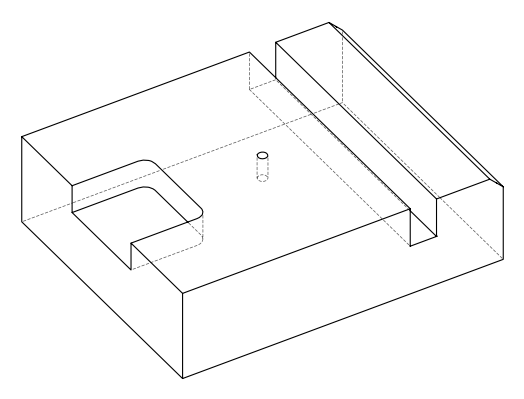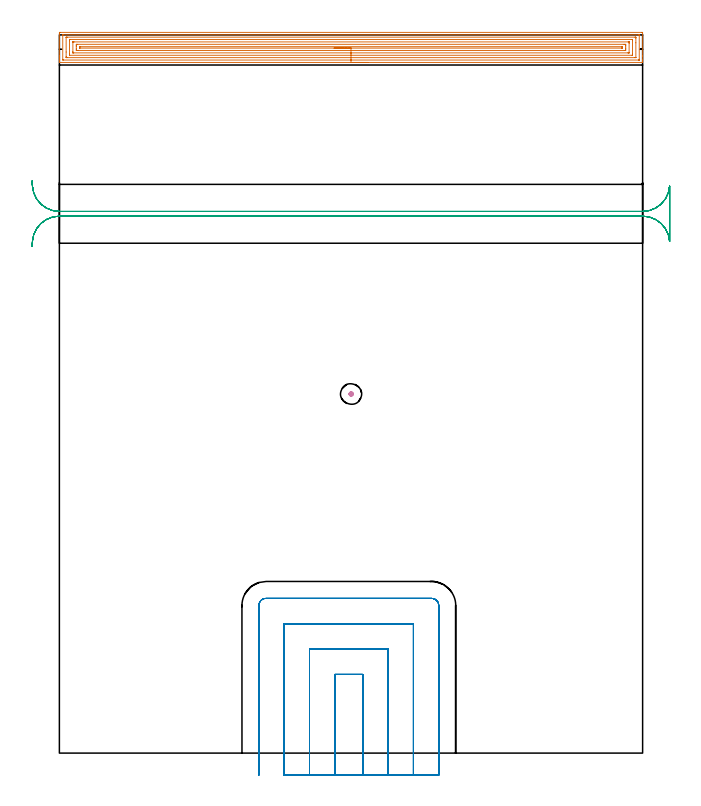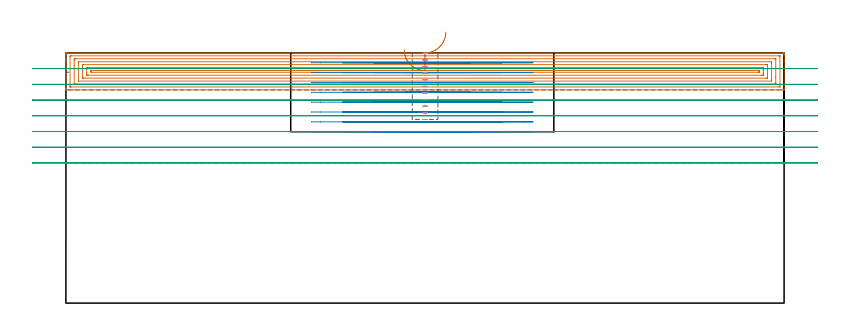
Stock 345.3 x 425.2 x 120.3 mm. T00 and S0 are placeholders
(PLAN: 4 operations, 3 tool changes, 52.5 min)
(1 AREA_MILL | FG_CHAMFER_SURFACE | UGT0205_001 | 19.57 min | 54702 mm3)
(2 MILL_SLOT | SLOT_PARTIAL_RECTANGULAR | UGT0201_094 | Follow Part, ap 5, ae 75% | 20.72 min | 483889 mm3)
(3 MILL_RECTANGULAR_SLOT | SLOT_RECTANGULAR | UGT0201_004 | Follow Part, ap 8, ae 75% | 11.68 min | 636081 mm3)
(4 MILL_BLIND_HOLE_FROM_SOLID_MATERIAL | STEP1POCKET | UGT0201_128 | Spiral | 0.49 min | 3468 mm3)
(TOOL UGT0205_001 | Chamfer Mill 20 x 3 x 45 deg. | D20 FL50 Z2)
(TOOL UGT0201_094 | End mill 20 mm | D20 FL38 Z4)
(TOOL UGT0201_004 | End Mill 32 mm | D32 FL53 Z6)
(TOOL UGT0201_128 | Carbide End Mill 10.0 | D10 FL15 Z4)
(OP 1 AREA_MILL)
G17 G21 G94 G90
T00 M6
G54
G17 G0 G90 X182.65 Y408.9 S1061 M3
G43 Z130.3 H0
G94 G1 X182.612 Z129.428 F250.
X182.498 Z128.563
X182.309 Z127.712
X182.047 Z126.88
X181.713 Z126.074
X181.31 Z125.3
X180.842 Z124.564
X180.31 Z123.872
X179.721 Z123.229
X179.078 Z122.639
X178.386 Z122.108
X177.65 Z121.64
X176.876 Z121.237
X176.07 Z120.903
X175.238 Z120.641
X174.386 Z120.452
X173.522 Z120.338
X172.65 Z120.3
X0.175
X0.008 Y408.903 Z120.288
X0. Y408.921 Z120.27
Y409.289 Z119.91
Y409.586 Z119.614
Y410.281 Z118.914
Y411.512 Z117.684
Y412.05 Z117.145
Y412.666 Z116.53
Y425.935 Z103.262
X0.003 Y426.204 Z102.993
X0.009 Y426.692 Z102.506
X0.126 Y426.695 Z102.503
X0.622 Y426.7 Z102.5
X344.678
X345.074 Y426.696 Z102.502
X345.29 Y426.692 Z102.506
X345.3 Y426.473 Z102.725
Y412.666 Z116.53
Y410.281 Z118.914
Y409.586 Z119.614
Y409.289 Z119.91
Y408.921 Z120.27
X345.292 Y408.903 Z120.288
X345.125 Y408.9 Z120.3
X172.65
Y410.314 Z118.886
X2.375 Y410.315 Z118.885
X2.01 Y410.324 Z118.876
X2.005 Y410.439 Z118.761
X2.001 Y410.685 Z118.515
Y424.839 Z104.361
X2.01 Y425.245 Z103.955
X2.016 Y425.28 Z103.92
X2.034 Y425.282 Z103.918
X2.087 Y425.285 Z103.915
X2.195 Y425.286 Z103.914
X2.41
X342.925 Y425.285 Z103.915
X343.29 Y425.276 Z103.924
X343.295 Y425.161 Z104.039
X343.299 Y424.915 Z104.285
Y410.761 Z118.439
X343.29 Y410.355 Z118.845
X343.284 Y410.32 Z118.88
X343.266 Y410.318 Z118.882
X343.213 Y410.315 Z118.885
X343.105 Y410.314 Z118.886
X342.89
X172.65
Y411.728 Z117.472
X4.521 Y411.729 Z117.471
X4.197 Y411.73 Z117.47
X4.089 Y411.732 Z117.468
X4.012 Y411.735 Z117.465
X4.006 Y411.855 Z117.345
X4.001 Y412.05 Z117.15
X4. Y412.245 Z116.955
Y415.071 Z114.129
X4.001 Y423.744 Z105.456
X4.004 Y423.81 Z105.39
X4.01 Y423.857 Z105.343
X4.037 Y423.865 Z105.335
X4.197 Y423.868 Z105.332
X4.766 Y423.871 Z105.329
X340.779
X341.103 Y423.87 Z105.33
X341.211 Y423.868 Z105.332
X341.288 Y423.865 Z105.335
X341.294 Y423.745 Z105.455
X341.299 Y423.55 Z105.65
X341.3 Y423.355 Z105.845
Y420.529 Z108.671
X341.299 Y411.856 Z117.344
X341.296 Y411.79 Z117.41
X341.29 Y411.743 Z117.457
X341.263 Y411.735 Z117.465
X341.103 Y411.732 Z117.468
X340.534 Y411.729 Z117.471
X172.65 Y411.728 Z117.472
Y413.143 Z116.057
X6.119
X6.064 Y413.145 Z116.055
X6.025 Y413.148 Z116.052
X6.01 Y413.15 Z116.05
X6.008 Y413.171 Z116.029
X6.004 Y413.381 Z115.819
X6. Y413.803 Z115.397
Y421.765 Z107.435
X6.005 Y422.215 Z106.985
X6.01 Y422.432 Z106.768
X6.012 Y422.451 Z106.749
X6.038 Y422.453 Z106.747
X6.097 Y422.455 Z106.745
X6.195 Y422.457 Z106.743
X339.181
X339.236 Y422.455 Z106.745
X339.275 Y422.452 Z106.748
X339.29 Y422.45 Z106.75
X339.292 Y422.429 Z106.771
X339.296 Y422.219 Z106.981
X339.3 Y421.797 Z107.403
Y413.835 Z115.365
X339.295 Y413.385 Z115.815
X339.29 Y413.168 Z116.032
X339.288 Y413.149 Z116.051
X339.262 Y413.147 Z116.053
X339.203 Y413.145 Z116.055
X339.105 Y413.143 Z116.057
X172.65
Y414.557 Z114.643
X8.517 Y414.558 Z114.642
X8.22 Y414.56 Z114.64
X8.025 Y414.564 Z114.636
X8.009 Y414.572 Z114.628
X8.005 Y414.582 Z114.618
X8.002 Y414.61 Z114.59
X8. Y414.704 Z114.496
Y415.362 Z113.838
X8.001 Y420.896 Z108.304
X8.002 Y420.978 Z108.222
X8.006 Y421.019 Z108.181
X8.009 Y421.033 Z108.167
X8.072 Y421.036 Z108.164
X8.368 Y421.042 Z108.158
X8.517 Y421.043 Z108.157
X8.665
X336.783 Y421.042 Z108.158
X337.08 Y421.04 Z108.16
X337.275 Y421.036 Z108.164
X337.291 Y421.028 Z108.172
X337.295 Y421.017 Z108.183
X337.298 Y420.99 Z108.21
X337.3 Y420.896 Z108.304
Y420.238 Z108.962
X337.299 Y414.704 Z114.496
X337.298 Y414.622 Z114.578
X337.294 Y414.581 Z114.619
X337.291 Y414.566 Z114.634
X337.228 Y414.564 Z114.636
X336.932 Y414.558 Z114.642
X336.783 Y414.557 Z114.643
X336.635
X172.65
Y415.971 Z113.229
X10.959 Y415.972 Z113.228
X10.452 Y415.974 Z113.226
X10.059 Y415.978 Z113.222
X10.01 Y415.981 Z113.219
X10.004 Y416.032 Z113.168
X10.001 Y416.473 Z112.727
X10. Y416.921 Z112.279
Y418.242 Z110.958
Y418.69 Z110.51
X10.003 Y419.127 Z110.073
X10.009 Y419.566 Z109.634
X10.018 Y419.622 Z109.578
X10.073 Y419.624 Z109.576
X10.199 Y419.627 Z109.573
X10.452 Y419.628 Z109.572
X10.839 Y419.629 Z109.571
X334.341 Y419.628 Z109.572
X334.848 Y419.626 Z109.574
X335.241 Y419.622 Z109.578
X335.29 Y419.619 Z109.581
X335.296 Y419.568 Z109.632
X335.299 Y419.127 Z110.073
X335.3 Y418.679 Z110.521
Y417.358 Z111.842
Y416.91 Z112.29
X335.297 Y416.473 Z112.727
X335.291 Y416.034 Z113.166
X335.282 Y415.978 Z113.222
X335.227 Y415.976 Z113.224
X335.101 Y415.973 Z113.227
X334.848 Y415.972 Z113.228
X334.461 Y415.971 Z113.229
X172.65
Y417.385 Z111.815
X12.211 Y417.386 Z111.814
X12.037 Y417.392 Z111.808
X12.009 Y417.399 Z111.801
X12.004 Y417.421 Z111.779
X12.001 Y417.445 Z111.755
X12. Y417.472 Z111.728
X12.001 Y417.594 Z111.606
X12.007 Y417.744 Z111.456
X12.029 Y418.208 Z110.992
X12.235 Y418.215 Z110.985
X12.268
X333.089 Y418.214 Z110.986
X333.263 Y418.208 Z110.992
X333.291 Y418.201 Z110.999
X333.296 Y418.179 Z111.021
X333.299 Y418.155 Z111.045
Y417.563 Z111.637
X333.297 Y417.484 Z111.716
X333.292 Y417.421 Z111.779
X333.287 Y417.392 Z111.808
X333.269 Y417.39 Z111.81
X333.06 Y417.386 Z111.814
X333.032 Y417.385 Z111.815
X172.65
X171.778 Z111.853
X170.914 Z111.967
X170.062 Z112.155
X169.23 Z112.418
X168.424 Z112.752
X167.65 Z113.154
X166.914 Z113.623
X166.222 Z114.154
X165.579 Z114.744
X164.99 Z115.387
X164.458 Z116.079
X163.99 Z116.815
X163.587 Z117.588
X163.253 Z118.394
X162.991 Z119.226
X162.802 Z120.078
X162.688 Z120.943
X162.65 Z121.815
G0 Z130.3
M5
M2
(OP 2 MILL_SLOT)
G17 G21 G94 G90
T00 M6
G54
G17 G0 G90 X179.6 Y-13. S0 M3
G43 Z130.3 H0
Z115.562
G94 G1 Y-10. F250.
Y46.6 F500.
X163.1
Y-10.
Y-13. F250.
X194.6
Y-10.
Y61.6 F500.
X148.1
Y-10.
Y-13. F250.
X209.6
Y-10.
Y76.6 F500.
X133.1
Y-10.
Y-13. F250.
X224.6
Y-10.
Y87.4 F500.
G3 X220.4 Y91.6 R4.2
G1 X122.3
G3 X118.1 Y87.4 R4.2
G1 Y-10.
Y-13. F250.
G0 X179.6 Z110.825
G1 Y-10.
Y46.6 F500.
X163.1
Y-10.
Y-13. F250.
X194.6
Y-10.
Y61.6 F500.
X148.1
Y-10.
Y-13. F250.
X209.6
Y-10.
Y76.6 F500.
X133.1
Y-10.
Y-13. F250.
X224.6
Y-10.
Y87.4 F500.
G3 X220.4 Y91.6 R4.2
G1 X122.3
G3 X118.1 Y87.4 R4.2
G1 Y-10.
Y-13. F250.
G0 X179.6 Z106.087
G1 Y-10.
Y46.6 F500.
X163.1
Y-10.
Y-13. F250.
X194.6
Y-10.
Y61.6 F500.
X148.1
Y-10.
Y-13. F250.
X209.6
Y-10.
Y76.6 F500.
X133.1
Y-10.
Y-13. F250.
X224.6
Y-10.
Y87.4 F500.
G3 X220.4 Y91.6 R4.2
G1 X122.3
G3 X118.1 Y87.4 R4.2
G1 Y-10.
Y-13. F250.
G0 X179.6 Z101.35
G1 Y-10.
Y46.6 F500.
X163.1
Y-10.
Y-13. F250.
X194.6
Y-10.
Y61.6 F500.
X148.1
Y-10.
Y-13. F250.
X209.6
Y-10.
Y76.6 F500.
X133.1
Y-10.
Y-13. F250.
X224.6
Y-10.
Y87.4 F500.
G3 X220.4 Y91.6 R4.2
G1 X122.3
G3 X118.1 Y87.4 R4.2
G1 Y-10.
Y-13. F250.
G0 X179.6 Z96.612
G1 Y-10.
Y46.6 F500.
X163.1
Y-10.
Y-13. F250.
X194.6
Y-10.
Y61.6 F500.
X148.1
Y-10.
Y-13. F250.
X209.6
Y-10.
Y76.6 F500.
X133.1
Y-10.
Y-13. F250.
X224.6
Y-10.
Y87.4 F500.
G3 X220.4 Y91.6 R4.2
G1 X122.3
G3 X118.1 Y87.4 R4.2
G1 Y-10.
Y-13. F250.
G0 X179.6 Z91.875
G1 Y-10.
Y46.6 F500.
X163.1
Y-10.
Y-13. F250.
X194.6
Y-10.
Y61.6 F500.
X148.1
Y-10.
Y-13. F250.
X209.6
Y-10.
Y76.6 F500.
X133.1
Y-10.
Y-13. F250.
X224.6
Y-10.
Y87.4 F500.
G3 X220.4 Y91.6 R4.2
G1 X122.3
G3 X118.1 Y87.4 R4.2
G1 Y-10.
Y-13. F250.
G0 X179.6 Z87.137
G1 Y-10.
Y46.6 F500.
X163.1
Y-10.
Y-13. F250.
X194.6
Y-10.
Y61.6 F500.
X148.1
Y-10.
Y-13. F250.
X209.6
Y-10.
Y76.6 F500.
X133.1
Y-10.
Y-13. F250.
X224.6
Y-10.
Y87.4 F500.
G3 X220.4 Y91.6 R4.2
G1 X122.3
G3 X118.1 Y87.4 R4.2
G1 Y-10.
Y-13. F250.
G0 X179.6 Z82.4
G1 Y-10.
Y46.6 F500.
X163.1
Y-10.
Y-13. F250.
X194.6
Y-10.
Y61.6 F500.
X148.1
Y-10.
Y-13. F250.
X209.6
Y-10.
Y76.6 F500.
X133.1
Y-10.
Y-13. F250.
X224.6
Y-10.
Y87.4 F500.
G3 X220.4 Y91.6 R4.2
G1 X122.3
G3 X118.1 Y87.4 R4.2
G1 Y-10.
Y-13. F250.
G0 Z130.3
M5
M2
(OP 3 MILL_RECTANGULAR_SLOT)
G17 G21 G94 G90
T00 M6
G54
G17 G0 G90 X-16.154 Y299.885 S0 M3
G43 Z130.3 H0
Z112.743
G94 G1 X-15.97 Y302.879 F250.
G2 X0. Y317.9 R16. F500.
G1 X345.3
G2 X361.27 Y302.88 R16.
G1 X361.3
Y335.72
X361.27
G2 X345.3 Y320.7 R16.
G1 X0.
G2 X-15.97 Y335.721 R16.
G1 X-16.154 Y338.715 F250.
G0 Y299.885 Z105.186
G1 X-15.97 Y302.879
G2 X0. Y317.9 R16. F500.
G1 X345.3
G2 X361.27 Y302.88 R16.
G1 X361.3
Y335.72
X361.27
G2 X345.3 Y320.7 R16.
G1 X0.
G2 X-15.97 Y335.721 R16.
G1 X-16.154 Y338.715 F250.
G0 Y299.885 Z97.629
G1 X-15.97 Y302.879
G2 X0. Y317.9 R16. F500.
G1 X345.3
G2 X361.27 Y302.88 R16.
G1 X361.3
Y335.72
X361.27
G2 X345.3 Y320.7 R16.
G1 X0.
G2 X-15.97 Y335.721 R16.
G1 X-16.154 Y338.715 F250.
G0 Y299.885 Z90.071
G1 X-15.97 Y302.879
G2 X0. Y317.9 R16. F500.
G1 X345.3
G2 X361.27 Y302.88 R16.
G1 X361.3
Y335.72
X361.27
G2 X345.3 Y320.7 R16.
G1 X0.
G2 X-15.97 Y335.721 R16.
G1 X-16.154 Y338.715 F250.
G0 Y299.885 Z82.514
G1 X-15.97 Y302.879
G2 X0. Y317.9 R16. F500.
G1 X345.3
G2 X361.27 Y302.88 R16.
G1 X361.3
Y335.72
X361.27
G2 X345.3 Y320.7 R16.
G1 X0.
G2 X-15.97 Y335.721 R16.
G1 X-16.154 Y338.715 F250.
G0 Y299.885 Z74.957
G1 X-15.97 Y302.879
G2 X0. Y317.9 R16. F500.
G1 X345.3
G2 X361.27 Y302.88 R16.
G1 X361.3
Y335.72
X361.27
G2 X345.3 Y320.7 R16.
G1 X0.
G2 X-15.97 Y335.721 R16.
G1 X-16.154 Y338.715 F250.
G0 Y299.885 Z67.4
G1 X-15.97 Y302.879
G2 X0. Y317.9 R16. F500.
G1 X345.3
G2 X361.27 Y302.88 R16.
G1 X361.3
Y335.72
X361.27
G2 X345.3 Y320.7 R16.
G1 X0.
G2 X-15.97 Y335.721 R16.
G1 X-16.154 Y338.715 F250.
G0 Z130.3
M5
M2
(OP 4 MILL_BLIND_HOLE_FROM_SOLID_MATERIAL)
G17 G21 G94 G90
T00 M6
G54
G17 G0 G90 X172.7 Y212.6 S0 M3
G43 Z130.3 H0
Z120.118
G94 G3 X173.275 Y213.175 R0.575 F250.
X172.7 Y213.75 R0.575
X171.55 Y212.6 R1.15
X172.7 Y213.75 R-1.15
X172.125 Y213.175 R0.575
X172.7 Y212.6 R0.575
G0 Z116.936
G3 X173.275 Y213.175 R0.575
X172.7 Y213.75 R0.575
X171.55 Y212.6 R1.15
X172.7 Y213.75 R-1.15
X172.125 Y213.175 R0.575
X172.7 Y212.6 R0.575
G0 Z113.755
G3 X173.275 Y213.175 R0.575
X172.7 Y213.75 R0.575
X171.55 Y212.6 R1.15
X172.7 Y213.75 R-1.15
X172.125 Y213.175 R0.575
X172.7 Y212.6 R0.575
G0 Z110.573
G3 X173.275 Y213.175 R0.575
X172.7 Y213.75 R0.575
X171.55 Y212.6 R1.15
X172.7 Y213.75 R-1.15
X172.125 Y213.175 R0.575
X172.7 Y212.6 R0.575
G0 Z107.391
G3 X173.275 Y213.175 R0.575
X172.7 Y213.75 R0.575
X171.55 Y212.6 R1.15
X172.7 Y213.75 R-1.15
X172.125 Y213.175 R0.575
X172.7 Y212.6 R0.575
G0 Z104.209
G3 X173.275 Y213.175 R0.575
X172.7 Y213.75 R0.575
X171.55 Y212.6 R1.15
X172.7 Y213.75 R-1.15
X172.125 Y213.175 R0.575
X172.7 Y212.6 R0.575
G0 Z101.027
G3 X173.275 Y213.175 R0.575
X172.7 Y213.75 R0.575
X171.55 Y212.6 R1.15
X172.7 Y213.75 R-1.15
X172.125 Y213.175 R0.575
X172.7 Y212.6 R0.575
G0 Z97.845
G3 X173.275 Y213.175 R0.575
X172.7 Y213.75 R0.575
X171.55 Y212.6 R1.15
X172.7 Y213.75 R-1.15
X172.125 Y213.175 R0.575
X172.7 Y212.6 R0.575
G0 Z94.664
G3 X173.275 Y213.175 R0.575
X172.7 Y213.75 R0.575
X171.55 Y212.6 R1.15
X172.7 Y213.75 R-1.15
X172.125 Y213.175 R0.575
X172.7 Y212.6 R0.575
G0 Z91.482
G3 X173.275 Y213.175 R0.575
X172.7 Y213.75 R0.575
X171.55 Y212.6 R1.15
X172.7 Y213.75 R-1.15
X172.125 Y213.175 R0.575
X172.7 Y212.6 R0.575
G0 Z88.3
G3 X173.275 Y213.175 R0.575
X172.7 Y213.75 R0.575
X171.55 Y212.6 R1.15
X172.7 Y213.75 R-1.15
X172.125 Y213.175 R0.575
X172.7 Y212.6 R0.575
G0 Z130.3
M5
M2
